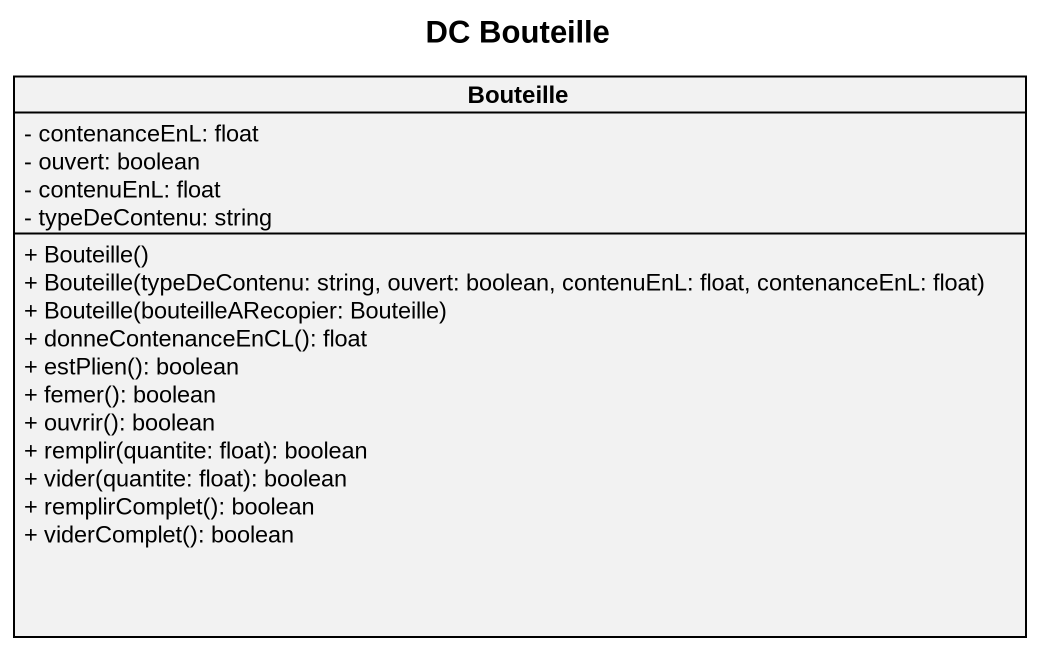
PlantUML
@startuml
title DC Bouteille
hide circle
hide empty members
skinparam classAttributeIconSize 0
class Bouteille {
  - contenanceEnL: float
  - ouvert: boolean
  - contenuEnL: float
  - typeDeContenu: string
  + Bouteille()
  + Bouteille(typeDeContenu: string, ouvert: boolean, contenuEnL: float, contenanceEnL: float)
  + Bouteille(bouteilleARecopier: Bouteille)
  + donneContenanceEnCL(): float
  + estPlien(): boolean
  + femer(): boolean
  + ouvrir(): boolean
  + remplir(quantite: float): boolean
  + vider(quantite: float): boolean
  + remplirComplet(): boolean
  + viderComplet(): boolean
}
@enduml
